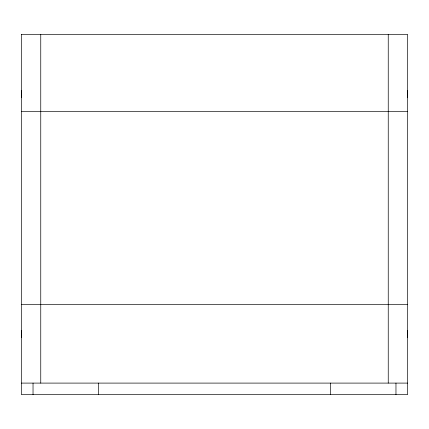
<?xml version="1.0" encoding="UTF-8"?>
<svg xmlns="http://www.w3.org/2000/svg" width="429" height="429" viewBox="0 0 429 429"><rect width="100%" height="100%" fill="white"/><g stroke="black" fill="none" stroke-linecap="round" stroke-linejoin="round"><path stroke-width="0.64" d="M33.033 394.68L33.033 383.097M40.755 383.097L40.755 34.32M98.67 394.68L98.67 383.097M330.33 394.68L330.33 383.097M388.245 383.097L388.245 34.32M395.967 394.68L395.967 383.097M21.45 111.54L407.55 111.54M21.45 304.59L407.55 304.59M21.45 383.097L407.55 383.097M407.55 90.669L407.55 97.748M407.55 330.652L407.55 337.73M21.45 90.669L21.45 97.748M21.45 330.652L21.45 337.73M21.45 34.32L21.45 394.68L407.55 394.68L407.55 34.32L21.45 34.32"/></g></svg>
